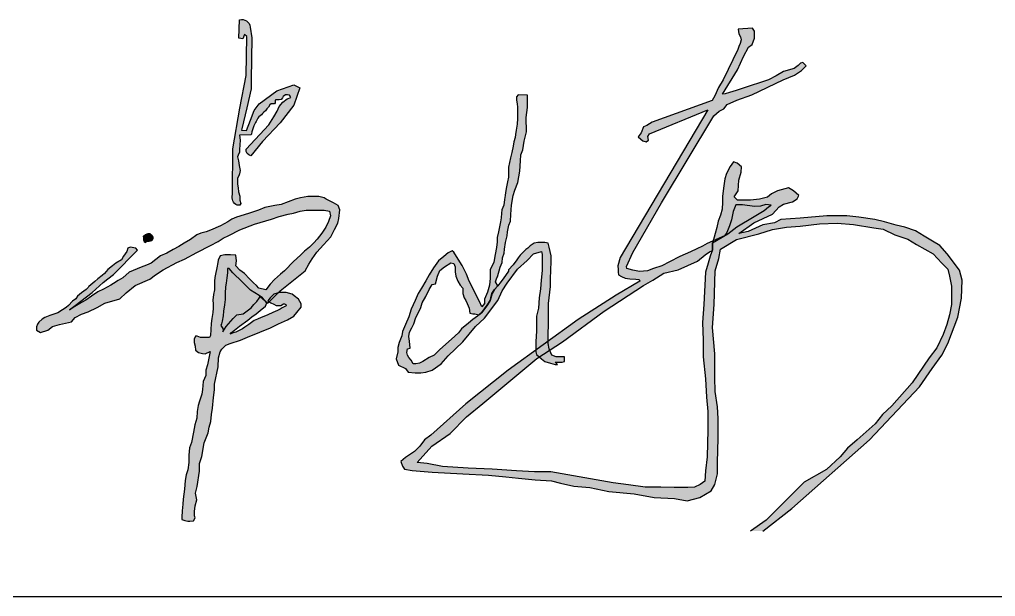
# Model space of a CAD drawing. Extents: x -266287 to 275962, y -324567 to 363765.
# Drawn here: x -138949 to -138025, y 178406 to 178952 of the extents above; entities that cross this region are included whole.
import ezdxf

# ---------------------------------------------------------------- set-up
doc = ezdxf.new("R2010")
doc.units = 0
doc.header["$LTSCALE"] = 1000
doc.linetypes.add('LENGSHUI', pattern=[22, 20, -1, 0, -1])
doc.layers.add('00签名', color=7, linetype='LENGSHUI')
doc.layers.add('PUB_TITLE', color=4, linetype='CONTINUOUS')

msp = doc.modelspace()

# ---------------------------------------------------------------- hatches: boundary and pattern name
at = {"layer": '00签名', "linetype": 'Continuous'}
h = msp.add_hatch(color=256, dxfattribs=at)
edge = h.paths.add_edge_path()
edge.add_arc((-138739.60991, 178784.01596), 8.40264, 162.83120418, 244.10055383, ccw=False)
edge.add_line((-138747.63813, 178786.49632), (-138747.63813, 178803.46651))
edge.add_line((-138747.63813, 178803.46651), (-138747.37567, 178814.69271))
edge.add_line((-138747.37567, 178814.69271), (-138747.37567, 178829.83594))
edge.add_line((-138747.37567, 178829.83594), (-138740.84575, 178868.21417))
edge.add_line((-138740.84575, 178868.21417), (-138734.71343, 178899.21048))
edge.add_line((-138734.71343, 178899.21048), (-138734.11937, 178936.1194))
edge.add_line((-138734.11937, 178936.1194), (-138736.22687, 178938.2258))
edge.add_line((-138736.22687, 178938.2258), (-138737.80788, 178934.01368))
edge.add_line((-138737.80788, 178934.01368), (-138741.49481, 178934.53994))
edge.add_line((-138741.49481, 178934.53994), (-138740.96833, 178951.91604))
edge.add_arc((-138738.72447, 178944.45462), 7.79151, 4.5342285, 106.73751599, ccw=False)
edge.add_line((-138730.95735, 178945.07058), (-138729.37791, 178935.06688))
edge.add_line((-138729.37791, 178935.06688), (-138729.90439, 178895.05004))
edge.add_line((-138729.90439, 178895.05004), (-138729.90439, 178886.62511))
edge.add_line((-138729.90439, 178886.62511), (-138734.11937, 178868.72343))
edge.add_line((-138734.11937, 178868.72343), (-138738.86084, 178848.71467))
edge.add_line((-138738.86084, 178848.71467), (-138738.95828, 178847.45546))
edge.add_line((-138738.95828, 178847.45546), (-138734.47298, 178847.07674))
edge.add_line((-138734.47298, 178847.07674), (-138730.55974, 178857.13483))
edge.add_line((-138730.55974, 178857.13483), (-138727.16826, 178866.10301))
edge.add_line((-138727.16826, 178866.10301), (-138722.25864, 178872.30051))
edge.add_line((-138722.25864, 178872.30051), (-138705.72087, 178884.69549))
edge.add_line((-138705.72087, 178884.69549), (-138689.44242, 178890.37693))
edge.add_line((-138689.44242, 178890.37693), (-138683.75643, 178887.53621))
edge.add_line((-138683.75643, 178887.53621), (-138689.70016, 178871.2677))
edge.add_line((-138689.70016, 178871.2677), (-138702.62014, 178854.48246))
edge.add_line((-138702.62014, 178854.48246), (-138719.1579, 178836.92278))
edge.add_line((-138719.1579, 178836.92278), (-138730.26899, 178823.23661))
edge.add_arc((-138729.13879, 178828.69306), 5.57227, 172.35772452, 258.29772021, ccw=False)
edge.add_line((-138734.66157, 178829.43411), (-138713.21418, 178852.67522))
edge.add_line((-138713.21418, 178852.67522), (-138708.56386, 178860.16389))
edge.add_line((-138708.56386, 178860.16389), (-138705.46313, 178865.58695))
edge.add_line((-138705.46313, 178865.58695), (-138703.39493, 178869.97653))
edge.add_line((-138703.39493, 178869.97653), (-138700.03646, 178874.10842))
edge.add_line((-138700.03646, 178874.10842), (-138695.90162, 178877.20683))
edge.add_line((-138695.90162, 178877.20683), (-138692.46929, 178878.55171))
edge.add_line((-138692.46929, 178878.55171), (-138692.89518, 178879.69738))
edge.add_line((-138692.89518, 178879.69738), (-138693.78156, 178880.584))
edge.add_line((-138693.78156, 178880.584), (-138695.55587, 178881.09055))
edge.add_line((-138695.55587, 178881.09055), (-138697.45749, 178880.83693))
edge.add_line((-138697.45749, 178880.83693), (-138699.73786, 178879.44377))
edge.add_line((-138699.73786, 178879.44377), (-138700.24548, 178878.05061))
edge.add_line((-138700.24548, 178878.05061), (-138701.51217, 178876.40452))
edge.add_line((-138701.51217, 178876.40452), (-138703.41379, 178876.27805))
edge.add_line((-138703.41379, 178876.27805), (-138706.4548, 178876.27805))
edge.add_line((-138706.4548, 178876.27805), (-138707.34117, 178875.89798))
edge.add_line((-138707.34117, 178875.89798), (-138707.34117, 178874.63128))
edge.add_line((-138707.34117, 178874.63128), (-138707.21545, 178873.49173))
edge.add_line((-138707.21545, 178873.49173), (-138707.84879, 178872.3515))
edge.add_line((-138707.84879, 178872.3515), (-138709.49581, 178872.3515))
edge.add_line((-138709.49581, 178872.3515), (-138711.01711, 178872.47865))
edge.add_line((-138711.01711, 178872.47865), (-138712.15807, 178871.46556))
edge.add_line((-138712.15807, 178871.46556), (-138713.55207, 178869.18578))
edge.add_line((-138713.55207, 178869.18578), (-138714.18542, 178868.67924))
edge.add_line((-138714.18542, 178868.67924), (-138715.19909, 178867.79262))
edge.add_line((-138715.19909, 178867.79262), (-138716.46578, 178865.76645))
edge.add_line((-138716.46578, 178865.76645), (-138717.85978, 178864.62622))
edge.add_line((-138717.85978, 178864.62622), (-138719.12804, 178863.23306))
edge.add_line((-138719.12804, 178863.23306), (-138720.14172, 178862.09351))
edge.add_line((-138720.14172, 178862.09351), (-138722.67511, 178860.19381))
edge.add_line((-138722.67511, 178860.19381), (-138723.69035, 178858.92711))
edge.add_line((-138723.69035, 178858.92711), (-138725.33737, 178855.88786))
edge.add_line((-138725.33737, 178855.88786), (-138725.97072, 178854.87477))
edge.add_line((-138725.97072, 178854.87477), (-138727.49201, 178851.70837))
edge.add_line((-138727.49201, 178851.70837), (-138728.63141, 178847.90896))
edge.add_line((-138728.63141, 178847.90896), (-138729.26633, 178846.00926))
edge.add_line((-138729.26633, 178846.00926), (-138729.51935, 178843.98309))
edge.add_line((-138729.51935, 178843.98309), (-138730.0254, 178843.09647))
edge.add_line((-138730.0254, 178843.09647), (-138741.05162, 178842.84354))
edge.add_line((-138741.05162, 178842.84354), (-138740.41199, 178837.92294))
edge.add_line((-138740.41199, 178837.92294), (-138740.77031, 178833.79785))
edge.add_line((-138740.77031, 178833.79785), (-138741.1302, 178829.13426))
edge.add_line((-138741.1302, 178829.13426), (-138740.94947, 178826.62331))
edge.add_line((-138740.94947, 178826.62331), (-138742.20674, 178823.93286))
edge.add_line((-138742.20674, 178823.93286), (-138742.74422, 178822.13922))
edge.add_line((-138742.74422, 178822.13922), (-138741.84685, 178818.55195))
edge.add_line((-138741.84685, 178818.55195), (-138741.66768, 178816.39999))
edge.add_line((-138741.66768, 178816.39999), (-138741.30936, 178814.24736))
edge.add_line((-138741.30936, 178814.24736), (-138740.94947, 178812.45372))
edge.add_line((-138740.94947, 178812.45372), (-138740.41199, 178809.22545))
edge.add_line((-138740.41199, 178809.22545), (-138740.94947, 178806.17668))
edge.add_line((-138740.94947, 178806.17668), (-138741.48852, 178804.38304))
edge.add_line((-138741.48852, 178804.38304), (-138742.74422, 178802.05091))
edge.add_line((-138742.74422, 178802.05091), (-138742.74422, 178799.00213))
edge.add_line((-138742.74422, 178799.00213), (-138742.74422, 178796.31168))
edge.add_line((-138742.74422, 178796.31168), (-138742.20674, 178793.08341))
edge.add_line((-138742.20674, 178793.08341), (-138741.84685, 178789.13714))
edge.add_line((-138741.84685, 178789.13714), (-138740.77031, 178785.19155))
edge.add_line((-138740.77031, 178785.19155), (-138740.59115, 178781.24528))
edge.add_line((-138740.59115, 178781.24528), (-138739.69378, 178778.017))
edge.add_line((-138739.69378, 178778.017), (-138740.77031, 178776.58237))
edge.add_line((-138740.77031, 178776.58237), (-138743.28013, 178776.45726))
for points in [[(-138245.63391, 178468.13975), (-138218.03358, 178489.34092), (-138144.67839, 178554.47818), (-138097.30145, 178604.6959), (-138085.31185, 178621.9197), (-138075.94521, 178634.64989), (-138070.32523, 178645.50758), (-138060.9586, 178670.594), (-138057.58598, 178688.56571), (-138056.83791, 178705.41487), (-138059.45931, 178715.15), (-138070.86586, 178730.6196), (-138077.83426, 178738.24629), (-138084.80108, 178742.557), (-138092.76586, 178747.19951), (-138101.06068, 178752.17315), (-138111.01351, 178755.82025), (-138119.3099, 178757.47858), (-138130.25911, 178760.79457), (-138139.54874, 178763.11514), (-138154.48035, 178765.1046), (-138166.09434, 178766.43112), (-138185.00677, 178766.43112), (-138210.22282, 178764.10987), (-138228.47204, 178763.11514), (-138234.44562, 178759.79984), (-138245.39484, 178757.80971), (-138259.33007, 178751.50954), (-138268.28966, 178749.85189), (-138254.02126, 178759.79984), (-138236.43525, 178768.08946), (-138230.13163, 178775.05254), (-138225.81763, 178777.3738), (-138217.52282, 178779.69505), (-138212.87722, 178782.67923), (-138211.55081, 178785.66341), (-138216.52801, 178789.97412), (-138221.17361, 178792.9583), (-138231.79122, 178789.97412), (-138237.43163, 178787.32106), (-138241.08085, 178784.00508), (-138248.71245, 178782.34743), (-138257.33887, 178781.3527), (-138269.61608, 178781.3527), (-138272.73252, 178784.37972), (-138268.96544, 178790.23453), (-138268.12936, 178800.27019), (-138266.03758, 178807.79761), (-138265.61797, 178812.81544), (-138269.80309, 178816.16066), (-138273.15056, 178817.41512), (-138276.49804, 178813.23359), (-138279.84551, 178806.54316), (-138281.51924, 178801.52465), (-138282.3569, 178794.83421), (-138283.61102, 178785.21602), (-138283.61102, 178779.36189), (-138284.03063, 178772.67077), (-138285.70437, 178767.23479), (-138287.79615, 178761.38066), (-138289.05184, 178755.52585), (-138290.72558, 178749.67171), (-138293.23539, 178740.47168), (-138293.23539, 178734.19939), (-138295.32874, 178728.34458), (-138297.42052, 178721.65414), (-138299.93191, 178713.29042), (-138301.23789, 178682.68098), (-138302.74033, 178665.40891), (-138301.98911, 178648.88679), (-138301.98911, 178633.11667), (-138299.73546, 178612.0887), (-138298.98267, 178594.81663), (-138297.48024, 178581.29841), (-138297.48024, 178564.02634), (-138298.23145, 178538.49252), (-138299.73546, 178524.97498), (-138300.51811, 178515.17662), (-138304.96412, 178512.21352), (-138310.15191, 178509.62165), (-138316.45239, 178509.25109), (-138329.42266, 178509.25109), (-138342.02204, 178509.62165), (-138356.84521, 178509.62165), (-138372.77948, 178511.84364), (-138387.23176, 178513.69507), (-138446.14411, 178524.03329), (-138461.56605, 178524.03329), (-138478.85818, 178524.9675), (-138501.75771, 178526.83525), (-138524.65725, 178527.76947), (-138548.95863, 178529.17079), (-138563.44705, 178531.97275), (-138572.79326, 178532.90696), (-138558.77317, 178548.31877), (-138541.48261, 178560.46218), (-138526.0591, 178576.34109), (-138510.63716, 178588.95094), (-138459.578, 178631.39306), (-138435.16504, 178647.07752), (-138395.62716, 178676.11157), (-138358.4215, 178700.4358), (-138349.65679, 178705.62565), (-138339.2702, 178712.11347), (-138325.63672, 178715.35738), (-138307.45979, 178723.46682), (-138299.9932, 178729.63032), (-138296.09882, 178732.22558), (-138293.20868, 178733.58407), (-138293.20868, 178740.76609), (-138278.54738, 178749.38479), (-138270.21171, 178755.99227), (-138253.82481, 178765.75936), (-138244.33874, 178771.50471), (-138240.31391, 178774.95259), (-138237.72709, 178776.6762), (-138242.61471, 178777.25073), (-138247.78836, 178775.52713), (-138253.53721, 178775.23952), (-138264.74888, 178776.96312), (-138271.07293, 178776.96312), (-138273.66133, 178770.64324), (-138275.09776, 178762.59908), (-138277.11095, 178756.85373), (-138279.69778, 178750.53385), (-138281.7094, 178747.37357), (-138298.09473, 178740.19155), (-138302.69475, 178737.60581), (-138308.156, 178735.30767), (-138313.90642, 178732.435), (-138324.25529, 178727.83872), (-138333.74137, 178722.95484), (-138341.21582, 178719.22002), (-138348.97786, 178716.63496), (-138354.72671, 178714.33614), (-138362.20116, 178713.7616), (-138368.52521, 178714.91067), (-138374.27406, 178716.63496), (-138374.56166, 178718.35856), (-138368.52521, 178731.86046), (-138341.31483, 178778.69149), (-138292.05828, 178860.97572), (-138286.80605, 178865.39249), (-138282.31132, 178867.63828), (-138279.42275, 178871.8096), (-138270.11112, 178875.98093), (-138255.98574, 178881.11434), (-138226.12724, 178895.23157), (-138215.53162, 178899.72314), (-138208.78953, 178903.89447), (-138204.61541, 178908.38604), (-138207.50555, 178911.59459), (-138209.75292, 178910.95342), (-138212.00028, 178908.70696), (-138215.85223, 178905.81933), (-138225.80506, 178902.9317), (-138232.86933, 178899.08198), (-138240.25262, 178895.23157), (-138247.63749, 178892.66487), (-138257.59032, 178889.45631), (-138263.04843, 178887.53145), (-138270.7539, 178884.96406), (-138277.17539, 178883.0392), (-138281.02734, 178882.07643), (-138283.5953, 178881.75619), (-138269.46992, 178904.53631), (-138263.68964, 178917.36985), (-138259.19491, 178926.03275), (-138255.66356, 178928.59945), (-138253.4162, 178934.69564), (-138253.4162, 178941.11275), (-138255.45297, 178944.10373), (-138269.02202, 178943.15728), (-138268.39181, 178938.74254), (-138266.81394, 178935.90386), (-138266.18217, 178933.06587), (-138267.12826, 178929.5969), (-138268.39181, 178926.7589), (-138269.33791, 178923.92023), (-138283.22284, 178895.22206), (-138287.64056, 178887.96864), (-138291.11218, 178880.08494), (-138293.63615, 178875.66952), (-138350.43944, 178855.17122), (-138355.48893, 178852.01774), (-138358.64467, 178850.75648), (-138360.85274, 178845.07981), (-138363.48357, 178841.24912), (-138361.04605, 178839.03462), (-138359.05171, 178837.48439), (-138355.9494, 178836.3768), (-138353.73347, 178837.92702), (-138354.39825, 178841.47078), (-138352.8471, 178844.12792), (-138297.44566, 178866.71698), (-138380.62483, 178726.9691), (-138382.9492, 178719.27713), (-138382.45415, 178715.81429), (-138382.45415, 178713.09324), (-138382.20584, 178710.62036), (-138379.48386, 178708.8886), (-138376.01852, 178707.40501), (-138371.56465, 178706.91002), (-138365.87081, 178706.41572), (-138362.65378, 178706.16823), (-138361.91199, 178704.68396), (-138384.33848, 178691.49074), (-138420.44873, 178668.47468), (-138486.6658, 178620.40144), (-138526.57615, 178588.49403), (-138559.78998, 178558.96091), (-138565.9223, 178554.50402), (-138570.38245, 178548.37588), (-138575.39894, 178543.36213), (-138583.76133, 178537.79084), (-138588.22148, 178533.89081), (-138586.54932, 178529.4346), (-138584.87558, 178526.64895), (-138577.62902, 178525.53456), (-138558.67573, 178523.86331), (-138529.68631, 178522.19206), (-138505.15862, 178521.07767), (-138488.99175, 178519.40642), (-138476.72711, 178518.29203), (-138461.11815, 178516.62078), (-138445.50919, 178515.50706), (-138437.1468, 178513.27828), (-138424.32583, 178510.49263), (-138409.27321, 178509.37892), (-138391.43417, 178505.47888), (-138367.46282, 178503.25078), (-138348.50953, 178499.9076), (-138328.99833, 178498.79389), (-138317.29161, 178496.5651), (-138305.02698, 178499.9076), (-138294.43451, 178506.03574), (-138291.09018, 178512.16388), (-138288.30219, 178522.19206), (-138288.30219, 178533.33395), (-138287.74585, 178555.61841), (-138287.74585, 178574.5597), (-138288.30219, 178585.70159), (-138290.53227, 178600.18666), (-138291.09018, 178613.55666), (-138291.09018, 178627.48419), (-138291.09018, 178635.84112), (-138293.32026, 178660.91054), (-138291.64809, 178682.63747), (-138290.53227, 178714.39257), (-138287.18794, 178726.092), (-138285.51578, 178735.00578), (-138270.46316, 178743.91889), (-138249.27979, 178749.49017), (-138236.45882, 178753.39021), (-138223.07837, 178755.61832), (-138210.25739, 178756.73271), (-138191.86044, 178758.96081), (-138175.13723, 178759.51835), (-138159.52827, 178758.40396), (-138140.57341, 178755.06146), (-138131.65468, 178753.94707), (-138120.5043, 178748.37578), (-138108.23967, 178744.47642), (-138099.87885, 178739.462), (-138084.26989, 178730.54889), (-138075.90749, 178721.63511), (-138070.33309, 178716.06382), (-138068.66093, 178709.37882), (-138066.98719, 178699.90818), (-138066.98719, 178689.32315), (-138066.98719, 178682.63747), (-138068.66093, 178672.60997), (-138071.44734, 178663.69618), (-138074.79167, 178654.22554), (-138080.92399, 178641.4124), (-138088.17213, 178631.94108), (-138104.28085, 178608.52863), (-138123.30172, 178586.51817), (-138132.31317, 178578.51413), (-138139.32086, 178569.50991), (-138156.33953, 178554.50266), (-138165.34941, 178546.49861), (-138172.35867, 178538.49456), (-138185.37295, 178526.48849), (-138206.39759, 178514.4831), (-138242.43869, 178478.46556), (-138257.31752, 178468.13975)], [(-138477.14673, 178881.05723), (-138478.82203, 178879.04738), (-138478.82203, 178876.0326), (-138478.15254, 178872.34742), (-138477.81622, 178869.33264), (-138477.81622, 178865.31294), (-138477.81622, 178862.29817), (-138477.81622, 178858.61299), (-138478.15254, 178853.25316), (-138479.15835, 178847.5588), (-138479.82785, 178843.5391), (-138480.16259, 178840.52365), (-138481.16841, 178836.50394), (-138481.83947, 178832.48424), (-138483.18003, 178826.45469), (-138484.52059, 178821.43006), (-138485.52641, 178817.07516), (-138486.19747, 178812.38505), (-138486.19747, 178807.36042), (-138486.19747, 178803.00552), (-138487.20328, 178798.65061), (-138488.20753, 178793.96119), (-138489.21334, 178788.60136), (-138489.54966, 178785.58658), (-138490.21915, 178781.9014), (-138490.89022, 178776.54157), (-138492.56553, 178772.18735), (-138492.90184, 178768.83737), (-138493.23659, 178764.48247), (-138493.90609, 178760.79729), (-138495.86271, 178751.39124), (-138497.06654, 178745.97701), (-138497.06654, 178741.76625), (-138497.66845, 178736.35135), (-138498.87229, 178729.73434), (-138500.07769, 178722.51493), (-138503.68919, 178715.29619), (-138503.68919, 178707.47504), (-138504.2911, 178700.85803), (-138506.09685, 178694.24035), (-138509.10643, 178687.62266), (-138509.10643, 178683.4119), (-138511.5141, 178680.40392), (-138513.92334, 178685.21641), (-138516.331, 178690.02959), (-138519.34058, 178696.64659), (-138523.55399, 178704.46774), (-138525.96166, 178711.08475), (-138530.17664, 178719.50695), (-138535.59389, 178727.92915), (-138538.00156, 178732.14059), (-138539.8073, 178733.34337), (-138543.42037, 178731.53886), (-138547.63379, 178727.92915), (-138552.44912, 178723.71839), (-138557.26602, 178717.1007), (-138561.47943, 178710.48302), (-138564.48901, 178705.06879), (-138568.70243, 178697.85005), (-138571.71358, 178693.03688), (-138574.72316, 178686.41988), (-138578.33466, 178677.99768), (-138580.74232, 178670.77826), (-138583.7519, 178663.55952), (-138586.76306, 178656.94183), (-138587.36497, 178652.73107), (-138589.77264, 178646.71512), (-138590.97647, 178641.90195), (-138590.97647, 178637.69119), (-138592.78222, 178631.0735), (-138590.37455, 178625.05755), (-138583.7519, 178622.04957), (-138581.34424, 178618.43986), (-138574.72316, 178617.83881), (-138569.30434, 178617.83881), (-138564.48901, 178618.43986), (-138558.46985, 178620.24505), (-138550.04145, 178626.26101), (-138543.42037, 178634.08148), (-138529.57473, 178647.31617), (-138517.53483, 178661.75433), (-138509.10643, 178669.57548), (-138496.46462, 178686.41988), (-138492.25121, 178695.44381), (-138487.43588, 178702.66255), (-138477.80365, 178715.89792), (-138468.77333, 178724.32012), (-138462.75417, 178730.33607), (-138454.92769, 178732.74232), (-138454.32577, 178729.73434), (-138454.32577, 178722.51493), (-138454.32577, 178714.69446), (-138455.52961, 178705.67052), (-138456.13152, 178697.24832), (-138457.33693, 178688.82612), (-138457.93884, 178679.20046), (-138459.74459, 178671.37999), (-138459.74459, 178665.36403), (-138459.74459, 178657.54357), (-138460.34651, 178647.31617), (-138460.34651, 178640.69916), (-138460.34651, 178637.69119), (-138459.74459, 178635.28494), (-138454.92769, 178631.0735), (-138451.91811, 178628.66725), (-138446.50086, 178626.86274), (-138442.28588, 178625.65928), (-138441.08204, 178625.65928), (-138439.87821, 178625.65928), (-138442.28588, 178628.06552), (-138439.87821, 178628.06552), (-138435.6648, 178628.06552), (-138433.25713, 178628.66725), (-138433.25713, 178632.87801), (-138437.47055, 178632.87801), (-138441.08204, 178632.87801), (-138445.29703, 178634.68321), (-138447.70469, 178640.69916), (-138448.90853, 178645.51166), (-138448.90853, 178650.32415), (-138448.90853, 178656.3401), (-138448.30661, 178661.75433), (-138448.30661, 178671.98172), (-138448.30661, 178678.59941), (-138448.30661, 178683.4119), (-138446.50086, 178699.65457), (-138446.50086, 178706.87399), (-138445.89895, 178723.11666), (-138445.89895, 178728.53088), (-138447.70469, 178736.95308), (-138448.90853, 178740.56279), (-138451.91811, 178741.16452), (-138454.32577, 178741.16452), (-138458.54076, 178741.16452), (-138462.15226, 178740.56279), (-138465.76375, 178738.15654), (-138468.17142, 178735.7503), (-138469.97717, 178734.54684), (-138475.39598, 178729.13261), (-138477.20173, 178726.72637), (-138478.40556, 178724.92117), (-138482.01706, 178720.10868), (-138486.23205, 178715.29619), (-138486.23205, 178714.09272), (-138489.24163, 178709.88196), (-138492.25121, 178705.67052), (-138494.65887, 178702.66255), (-138496.46462, 178700.2563), (-138499.4742, 178696.64659), (-138501.88344, 178693.03688), (-138503.68919, 178686.41988), (-138506.09685, 178682.20844), (-138511.5141, 178674.9897), (-138515.72908, 178671.37999), (-138519.9425, 178668.37201), (-138524.15591, 178664.7623), (-138530.77856, 178659.34808), (-138533.78814, 178655.73837), (-138540.40922, 178649.7231), (-138551.24528, 178640.09743), (-138556.6641, 178634.68321), (-138561.47943, 178632.27696), (-138567.49859, 178628.66725), (-138570.50975, 178626.86274), (-138574.12124, 178626.26101), (-138576.52891, 178626.26101), (-138578.33466, 178629.87004), (-138580.74232, 178632.27696), (-138581.94615, 178634.68321), (-138582.54807, 178637.08946), (-138581.94615, 178640.69916), (-138579.53849, 178641.30022), (-138580.14041, 178647.9179), (-138580.74232, 178652.12934), (-138580.14041, 178656.3401), (-138577.73274, 178660.55154), (-138575.92699, 178664.16125), (-138574.12124, 178670.17653), (-138571.11166, 178675.59143), (-138569.30434, 178679.80219), (-138568.10051, 178684.01363), (-138564.48901, 178690.02959), (-138561.47943, 178696.64659), (-138558.46985, 178701.45976), (-138555.4587, 178702.06082), (-138553.65295, 178709.28023), (-138551.24528, 178714.69446), (-138547.03187, 178718.30417), (-138541.01114, 178721.91319), (-138538.00156, 178721.31214), (-138536.79772, 178718.30417), (-138536.79772, 178713.49099), (-138536.19581, 178709.28023), (-138534.39006, 178704.46774), (-138531.98239, 178700.85803), (-138529.57473, 178697.85005), (-138529.57473, 178693.03688), (-138528.3709, 178688.82612), (-138526.56358, 178686.41988), (-138525.35974, 178683.4119), (-138523.55399, 178679.20046), (-138522.95208, 178674.38797), (-138519.9425, 178673.78624), (-138518.13675, 178673.78624), (-138514.3901, 178672.82211), (-138511.5141, 178674.9897), (-138506.60447, 178681.74405), (-138503.68919, 178686.41988), (-138503.00712, 178688.93559), (-138502.18361, 178693.04504), (-138499.4742, 178696.64659), (-138496.46462, 178700.2563), (-138498.68841, 178703.93468), (-138497.25041, 178707.73545), (-138496.83866, 178708.66014), (-138494.16854, 178717.99548), (-138492.29364, 178722.15321), (-138491.84731, 178726.6101), (-138490.5209, 178731.24853), (-138490.18929, 178734.8936), (-138489.19448, 178741.18832), (-138487.53803, 178747.48372), (-138487.41859, 178751.40756), (-138485.95859, 178757.58125), (-138484.56617, 178761.3487), (-138484.16542, 178767.82768), (-138483.55878, 178776.64016), (-138481.90076, 178785.5859), (-138480.24274, 178790.88726), (-138477.56948, 178797.8721), (-138475.52485, 178808.82634), (-138475.10681, 178818.43636), (-138474.68877, 178824.28641), (-138472.59857, 178828.88269), (-138471.34444, 178837.23894), (-138469.25424, 178846.01402), (-138469.67228, 178859.3847), (-138468.41816, 178868.9954), (-138468.41816, 178876.93418), (-138468.41816, 178880.69483)], [(-138837.57667, 178733.93423), (-138839.17497, 178735.93252), (-138844.37376, 178736.73143), (-138846.772, 178735.93252), (-138847.57193, 178732.73552), (-138850.77168, 178728.3405), (-138852.77073, 178724.74371), (-138857.96795, 178721.5474), (-138861.16613, 178719.14999), (-138865.56499, 178715.55388), (-138868.76316, 178711.95709), (-138871.16296, 178709.95948), (-138875.16107, 178706.76316), (-138877.96006, 178704.36507), (-138883.55804, 178699.57026), (-138882.10904, 178701.27754), (-138886.14958, 178696.79074), (-138890.63959, 178693.64949), (-138894.23223, 178690.50825), (-138896.02855, 178687.81576), (-138899.17171, 178685.57201), (-138902.76435, 178681.53395), (-138905.00857, 178679.73896), (-138908.60121, 178677.49521), (-138913.09122, 178674.80272), (-138920.7244, 178672.11023), (-138925.21441, 178670.31523), (-138927.90968, 178668.52024), (-138931.05284, 178665.82842), (-138932.39969, 178664.03343), (-138933.29706, 178661.34093), (-138933.29706, 178658.19969), (-138929.25652, 178655.95595), (-138922.52072, 178658.19969), (-138918.03071, 178661.78968), (-138911.2949, 178663.58468), (-138900.06909, 178666.27717), (-138896.47802, 178670.31523), (-138890.63959, 178673.45647), (-138884.35326, 178675.70022), (-138875.82271, 178679.73896), (-138868.63743, 178683.77702), (-138854.27002, 178687.81576), (-138848.43159, 178693.64949), (-138839.90104, 178700.38005), (-138825.98153, 178706.66253), (-138820.59257, 178710.70127), (-138813.40887, 178715.18808), (-138800.38673, 178722.36806), (-138793.20303, 178725.5093), (-138781.52774, 178731.79111), (-138768.5056, 178738.52234), (-138761.3219, 178742.11165), (-138756.38241, 178745.2529), (-138750.99346, 178747.94539), (-138740.66659, 178753.33038), (-138726.74708, 178758.71468), (-138710.58178, 178763.20217), (-138703.39807, 178765.89467), (-138694.86595, 178768.13841), (-138689.92646, 178769.03591), (-138683.64013, 178770.8309), (-138677.80327, 178771.7284), (-138670.61957, 178771.7284), (-138660.7406, 178771.7284), (-138655.80112, 178770.8309), (-138654.90374, 178766.34341), (-138656.70006, 178760.95843), (-138659.39375, 178755.57412), (-138662.98639, 178750.18913), (-138667.4764, 178744.3554), (-138670.61957, 178740.76609), (-138674.66011, 178736.72735), (-138679.59959, 178733.13736), (-138683.19223, 178729.09862), (-138689.92646, 178723.26556), (-138692.17226, 178721.02182), (-138695.76489, 178716.98308), (-138698.45859, 178714.29058), (-138702.05123, 178711.15002), (-138707.88808, 178706.21378), (-138711.92862, 178701.72629), (-138715.97073, 178696.34199), (-138722.69868, 178698.07579), (-138724.91304, 178700.50991), (-138727.79218, 178702.94403), (-138731.55612, 178706.92702), (-138736.42803, 178711.79527), (-138740.63515, 178715.11465), (-138744.62069, 178719.09763), (-138743.73432, 178723.74423), (-138744.62069, 178729.27676), (-138749.4926, 178729.49773), (-138755.02771, 178729.49773), (-138759.23484, 178728.61247), (-138761.2276, 178724.62948), (-138761.4492, 178722.41634), (-138762.55559, 178717.32712), (-138763.66356, 178711.13098), (-138764.32677, 178708.03326), (-138764.76995, 178704.4929), (-138764.76995, 178700.50991), (-138764.76995, 178696.30527), (-138765.65632, 178692.10063), (-138766.09951, 178686.78975), (-138765.87792, 178683.02842), (-138765.87792, 178679.04544), (-138766.09951, 178675.06177), (-138767.20591, 178669.30895), (-138767.87068, 178664.66167), (-138768.34687, 178653.29405), (-138769.54128, 178651.30732), (-138772.32455, 178651.30732), (-138777.8911, 178651.30732), (-138781.07198, 178652.49922), (-138782.66399, 178652.49922), (-138783.85683, 178649.71766), (-138783.85683, 178646.53834), (-138783.0616, 178642.96195), (-138782.66399, 178639.38555), (-138779.87915, 178637.00107), (-138775.90304, 178636.20624), (-138773.51738, 178635.80848), (-138768.74606, 178638.19297), (-138771.41775, 178625.50969), (-138772.98462, 178620.49594), (-138772.98462, 178615.48152), (-138775.49443, 178609.52675), (-138776.12149, 178602.00545), (-138776.74856, 178597.61791), (-138778.94406, 178591.03694), (-138780.19818, 178586.96284), (-138781.13956, 178581.32221), (-138781.33286, 178574.99417), (-138783.30991, 178568.67089), (-138784.49646, 178561.55686), (-138786.47351, 178552.07126), (-138788.45056, 178546.93376), (-138788.8466, 178539.81973), (-138788.8466, 178533.10074), (-138790.03315, 178525.98671), (-138791.61573, 178521.24425), (-138792.40624, 178516.10607), (-138793.19674, 178507.80626), (-138794.38329, 178498.32134), (-138794.77933, 178493.5782), (-138795.17379, 178487.25492), (-138795.56983, 178481.32668), (-138795.56983, 178478.95511), (-138792.8007, 178478.16504), (-138790.03315, 178477.37429), (-138788.05609, 178477.37429), (-138784.49646, 178477.76932), (-138782.91388, 178480.53593), (-138783.70595, 178482.51246), (-138783.70595, 178486.46417), (-138782.91388, 178491.99738), (-138781.33286, 178497.53059), (-138782.51941, 178503.85455), (-138780.93682, 178510.17783), (-138778.95977, 178524.80092), (-138778.95977, 178531.91495), (-138776.58668, 178538.63395), (-138774.60963, 178551.67622), (-138770.65396, 178561.16114), (-138769.86345, 178566.29932), (-138768.28087, 178571.83253), (-138767.49036, 178578.55152), (-138766.69986, 178584.47977), (-138765.51331, 178594.3604), (-138764.7228, 178601.86947), (-138764.7228, 178607.00696), (-138761.16317, 178623.60659), (-138760.76713, 178631.90641), (-138759.18612, 178637.83465), (-138757.60353, 178640.20554), (-138754.0439, 178644.15793), (-138749.69376, 178645.73875), (-138740.20297, 178648.90107), (-138733.47974, 178651.66699), (-138721.61429, 178656.41013), (-138711.72746, 178660.36184), (-138704.21372, 178664.31423), (-138695.51344, 178667.87159), (-138689.58072, 178671.42826), (-138686.81316, 178674.98562), (-138682.46302, 178680.12311), (-138682.46302, 178683.28475), (-138685.23058, 178687.63218), (-138689.18468, 178690.7945), (-138691.1633, 178692.37532), (-138696.69999, 178693.95614), (-138699.86358, 178693.95614), (-138703.02718, 178693.95614), (-138708.56386, 178692.37532), (-138712.1235, 178688.81796), (-138713.31004, 178687.23714), (-138714.10055, 178686.05136), (-138711.33299, 178684.0755), (-138708.56386, 178682.88972), (-138706.19077, 178681.70393), (-138701.84063, 178681.70393), (-138699.46754, 178683.28475), (-138698.281, 178683.28475), (-138697.09445, 178682.49468), (-138696.69999, 178681.3089), (-138700.65409, 178679.33304), (-138702.63114, 178678.14726), (-138705.00423, 178676.96147), (-138709.35437, 178674.98562), (-138714.10055, 178672.61405), (-138716.47364, 178671.8233), (-138720.42774, 178670.24248), (-138723.98738, 178668.66166), (-138727.15097, 178667.47587), (-138732.29319, 178663.52416), (-138735.85283, 178661.15259), (-138738.22435, 178659.57177), (-138741.38951, 178657.99095), (-138744.55311, 178656.41013), (-138746.9262, 178655.61938), (-138749.69376, 178654.4336), (-138748.46007, 178656.15856), (-138745.58407, 178658.21193), (-138742.70807, 178660.67529), (-138741.0642, 178661.90663), (-138732.98626, 178667.59962), (-138729.4832, 178670.7497), (-138725.28079, 178673.54962), (-138721.42884, 178676.6997), (-138716.52393, 178680.89959), (-138715.12365, 178684.04967), (-138719.32606, 178688.94987), (-138722.47866, 178691.05015), (-138726.33218, 178693.49991), (-138730.53459, 178695.95035), (-138734.38654, 178699.80007), (-138737.53914, 178702.95015), (-138741.04219, 178706.4504), (-138744.89414, 178709.95064), (-138747.34581, 178712.4004), (-138750.84887, 178716.60096), (-138752.24915, 178716.60096), (-138752.24915, 178712.4004), (-138752.95008, 178707.85036), (-138753.64943, 178702.60067), (-138754.35036, 178699.10043), (-138754.70082, 178693.15043), (-138754.70082, 178687.19975), (-138755.05128, 178682.29955), (-138756.1011, 178676.34954), (-138756.45156, 178671.7995), (-138757.50295, 178666.8993), (-138758.20388, 178664.09938), (-138758.55277, 178662.69942), (-138756.80203, 178659.8995), (-138756.45156, 178658.14938), (-138756.80203, 178656.74942), (-138753.64943, 178661.64894), (-138746.99535, 178669.34974), (-138743.49386, 178672.8493), (-138737.53914, 178673.54962), (-138729.83367, 178679.49962), (-138727.382, 178682.64971), (-138724.57987, 178685.44963), (-138722.47866, 178688.59971), (-138721.42884, 178690.00035), (-138714.07226, 178683.70019), (-138702.51484, 178695.60019), (-138678.77137, 178714.24775), (-138675.29817, 178720.69137), (-138672.32317, 178725.64869), (-138667.8583, 178732.09231), (-138661.41009, 178739.03228), (-138654.46527, 178746.46792), (-138650.99364, 178753.40789), (-138648.01707, 178759.35585), (-138647.0254, 178763.8175), (-138646.03373, 178772.24378), (-138647.52202, 178776.20977), (-138651.98531, 178778.68809), (-138658.93014, 178782.15773), (-138660.91347, 178783.6454), (-138665.87496, 178784.63673), (-138676.29141, 178784.63673), (-138683.23466, 178783.6454), (-138688.19615, 178782.15773), (-138701.58761, 178777.2011), (-138707.54076, 178776.20977), (-138716.96397, 178774.22712), (-138722.91713, 178771.74812), (-138732.34191, 178768.77414), (-138743.75003, 178765.30449), (-138748.21333, 178763.32184), (-138752.18157, 178760.84284), (-138759.1264, 178756.87753), (-138768.55118, 178752.91222), (-138772.51943, 178751.42455), (-138777.47934, 178749.93756), (-138781.44759, 178748.45057), (-138787.39917, 178743.9896), (-138793.35233, 178740.51928), (-138798.31224, 178737.54529), (-138803.76878, 178734.57131), (-138809.72036, 178731.10099), (-138815.67352, 178728.62267), (-138824.60168, 178721.6827), (-138829.06498, 178719.70005), (-138834.02646, 178717.71739), (-138845.43458, 178713.25642), (-138851.38617, 178707.80344), (-138855.85103, 178705.32512), (-138860.31433, 178702.35046), (-138862.79586, 178700.86347), (-138869.73911, 178696.89816), (-138875.19565, 178694.41985), (-138881.14723, 178690.45386), (-138886.60377, 178686.48855), (-138890.57201, 178684.50589), (-138897.02022, 178680.53991), (-138901.98013, 178677.56593), (-138880.65218, 178693.92418), (-138870.23573, 178703.34247), (-138865.77086, 178706.81211), (-138860.31433, 178710.77742)], [(-138831.59994, 178743.26888), (-138831.59994, 178745.31137), (-138831.7571, 178747.35386), (-138829.86963, 178748.76742), (-138827.51225, 178749.86753), (-138825.78351, 178749.86753), (-138823.73888, 178747.98211), (-138823.11025, 178746.56787), (-138823.11025, 178744.68244), (-138824.0532, 178742.64063), (-138826.5693, 178742.01171), (-138828.29804, 178742.01171), (-138830.49983, 178740.91227)]]:
    msp.add_hatch(color=256, dxfattribs=at).paths.add_polyline_path(points)

# ---------------------------------------------------------------- linework, layer by layer
msp.add_lwpolyline([(-138743.28013, 178776.45726, -0.370255271), (-138747.63813, 178786.49632), (-138747.63813, 178803.46651), (-138747.37567, 178814.69271), (-138747.37567, 178829.83594), (-138740.84575, 178868.21417), (-138734.71343, 178899.21048), (-138734.11937, 178936.1194), (-138736.22687, 178938.2258), (-138737.80788, 178934.01368), (-138741.49481, 178934.53994), (-138740.96833, 178951.91604, -0.478064802), (-138730.95735, 178945.07058), (-138729.37791, 178935.06688), (-138729.90439, 178895.05004), (-138729.90439, 178886.62511), (-138734.11937, 178868.72343), (-138738.86084, 178848.71467), (-138738.95828, 178847.45546), (-138734.47298, 178847.07674), (-138730.55974, 178857.13483), (-138727.16826, 178866.10301), (-138722.25864, 178872.30051), (-138705.72087, 178884.69549), (-138689.44242, 178890.37693), (-138683.75643, 178887.53621), (-138689.70016, 178871.2677), (-138702.62014, 178854.48246), (-138719.1579, 178836.92278), (-138730.26899, 178823.23661, -0.393608063), (-138734.66157, 178829.43411), (-138713.21418, 178852.67522), (-138708.56386, 178860.16389), (-138705.46313, 178865.58695), (-138703.39493, 178869.97653), (-138700.03646, 178874.10842), (-138695.90162, 178877.20683), (-138692.46929, 178878.55171), (-138692.89518, 178879.69738), (-138693.78156, 178880.584), (-138695.55587, 178881.09055), (-138697.45749, 178880.83693), (-138699.73786, 178879.44377), (-138700.24548, 178878.05061), (-138701.51217, 178876.40452), (-138703.41379, 178876.27805), (-138706.4548, 178876.27805), (-138707.34117, 178875.89798), (-138707.34117, 178874.63128), (-138707.21545, 178873.49173), (-138707.84879, 178872.3515), (-138709.49581, 178872.3515), (-138711.01711, 178872.47865), (-138712.15807, 178871.46556), (-138713.55207, 178869.18578), (-138714.18542, 178868.67924), (-138715.19909, 178867.79262), (-138716.46578, 178865.76645), (-138717.85978, 178864.62622), (-138719.12804, 178863.23306), (-138720.14172, 178862.09351), (-138722.67511, 178860.19381), (-138723.69035, 178858.92711), (-138725.33737, 178855.88786), (-138725.97072, 178854.87477), (-138727.49201, 178851.70837), (-138728.63141, 178847.90896), (-138729.26633, 178846.00926), (-138729.51935, 178843.98309), (-138730.0254, 178843.09647), (-138741.05162, 178842.84354), (-138740.41199, 178837.92294), (-138740.77031, 178833.79785), (-138741.1302, 178829.13426), (-138740.94947, 178826.62331), (-138742.20674, 178823.93286), (-138742.74422, 178822.13922), (-138741.84685, 178818.55195), (-138741.66768, 178816.39999), (-138741.30936, 178814.24736), (-138740.94947, 178812.45372), (-138740.41199, 178809.22545), (-138740.94947, 178806.17668), (-138741.48852, 178804.38304), (-138742.74422, 178802.05091), (-138742.74422, 178799.00213), (-138742.74422, 178796.31168), (-138742.20674, 178793.08341), (-138741.84685, 178789.13714), (-138740.77031, 178785.19155), (-138740.59115, 178781.24528), (-138739.69378, 178778.017), (-138740.77031, 178776.58237)], format="xyb", close=True, dxfattribs=at)
msp.add_lwpolyline([(-138245.63391, 178468.13975), (-138218.03358, 178489.34092), (-138144.67839, 178554.47818), (-138097.30145, 178604.6959), (-138085.31185, 178621.9197), (-138075.94521, 178634.64989), (-138070.32523, 178645.50758), (-138060.9586, 178670.594), (-138057.58598, 178688.56571), (-138056.83791, 178705.41487), (-138059.45931, 178715.15), (-138070.86586, 178730.6196), (-138077.83426, 178738.24629), (-138084.80108, 178742.557), (-138092.76586, 178747.19951), (-138101.06068, 178752.17315), (-138111.01351, 178755.82025), (-138119.3099, 178757.47858), (-138130.25911, 178760.79457), (-138139.54874, 178763.11514), (-138154.48035, 178765.1046), (-138166.09434, 178766.43112), (-138185.00677, 178766.43112), (-138210.22282, 178764.10987), (-138228.47204, 178763.11514), (-138234.44562, 178759.79984), (-138245.39484, 178757.80971), (-138259.33007, 178751.50954), (-138268.28966, 178749.85189), (-138254.02126, 178759.79984), (-138236.43525, 178768.08946), (-138230.13163, 178775.05254), (-138225.81763, 178777.3738), (-138217.52282, 178779.69505), (-138212.87722, 178782.67923), (-138211.55081, 178785.66341), (-138216.52801, 178789.97412), (-138221.17361, 178792.9583), (-138231.79122, 178789.97412), (-138237.43163, 178787.32106), (-138241.08085, 178784.00508), (-138248.71245, 178782.34743), (-138257.33887, 178781.3527), (-138269.61608, 178781.3527), (-138272.73252, 178784.37972), (-138268.96544, 178790.23453), (-138268.12936, 178800.27019), (-138266.03758, 178807.79761), (-138265.61797, 178812.81544), (-138269.80309, 178816.16066), (-138273.15056, 178817.41512), (-138276.49804, 178813.23359), (-138279.84551, 178806.54316), (-138281.51924, 178801.52465), (-138282.3569, 178794.83421), (-138283.61102, 178785.21602), (-138283.61102, 178779.36189), (-138284.03063, 178772.67077), (-138285.70437, 178767.23479), (-138287.79615, 178761.38066), (-138289.05184, 178755.52585), (-138290.72558, 178749.67171), (-138293.23539, 178740.47168), (-138293.23539, 178734.19939), (-138295.32874, 178728.34458), (-138297.42052, 178721.65414), (-138299.93191, 178713.29042), (-138301.23789, 178682.68098), (-138302.74033, 178665.40891), (-138301.98911, 178648.88679), (-138301.98911, 178633.11667), (-138299.73546, 178612.0887), (-138298.98267, 178594.81663), (-138297.48024, 178581.29841), (-138297.48024, 178564.02634), (-138298.23145, 178538.49252), (-138299.73546, 178524.97498), (-138300.51811, 178515.17662), (-138304.96412, 178512.21352), (-138310.15191, 178509.62165), (-138316.45239, 178509.25109), (-138329.42266, 178509.25109), (-138342.02204, 178509.62165), (-138356.84521, 178509.62165), (-138372.77948, 178511.84364), (-138387.23176, 178513.69507), (-138446.14411, 178524.03329), (-138461.56605, 178524.03329), (-138478.85818, 178524.9675), (-138501.75771, 178526.83525), (-138524.65725, 178527.76947), (-138548.95863, 178529.17079), (-138563.44705, 178531.97275), (-138572.79326, 178532.90696), (-138558.77317, 178548.31877), (-138541.48261, 178560.46218), (-138526.0591, 178576.34109), (-138510.63716, 178588.95094), (-138459.578, 178631.39306), (-138435.16504, 178647.07752), (-138395.62716, 178676.11157), (-138358.4215, 178700.4358), (-138349.65679, 178705.62565), (-138339.2702, 178712.11347), (-138325.63672, 178715.35738), (-138307.45979, 178723.46682), (-138299.9932, 178729.63032), (-138296.09882, 178732.22558), (-138293.20868, 178733.58407), (-138293.20868, 178740.76609), (-138278.54738, 178749.38479), (-138270.21171, 178755.99227), (-138253.82481, 178765.75936), (-138244.33874, 178771.50471), (-138240.31391, 178774.95259), (-138237.72709, 178776.6762), (-138242.61471, 178777.25073), (-138247.78836, 178775.52713), (-138253.53721, 178775.23952), (-138264.74888, 178776.96312), (-138271.07293, 178776.96312), (-138273.66133, 178770.64324), (-138275.09776, 178762.59908), (-138277.11095, 178756.85373), (-138279.69778, 178750.53385), (-138281.7094, 178747.37357), (-138298.09473, 178740.19155), (-138302.69475, 178737.60581), (-138308.156, 178735.30767), (-138313.90642, 178732.435), (-138324.25529, 178727.83872), (-138333.74137, 178722.95484), (-138341.21582, 178719.22002), (-138348.97786, 178716.63496), (-138354.72671, 178714.33614), (-138362.20116, 178713.7616), (-138368.52521, 178714.91067), (-138374.27406, 178716.63496), (-138374.56166, 178718.35856), (-138368.52521, 178731.86046), (-138341.31483, 178778.69149), (-138292.05828, 178860.97572), (-138286.80605, 178865.39249), (-138282.31132, 178867.63828), (-138279.42275, 178871.8096), (-138270.11112, 178875.98093), (-138255.98574, 178881.11434), (-138226.12724, 178895.23157), (-138215.53162, 178899.72314), (-138208.78953, 178903.89447), (-138204.61541, 178908.38604), (-138207.50555, 178911.59459), (-138209.75292, 178910.95342), (-138212.00028, 178908.70696), (-138215.85223, 178905.81933), (-138225.80506, 178902.9317), (-138232.86933, 178899.08198), (-138240.25262, 178895.23157), (-138247.63749, 178892.66487), (-138257.59032, 178889.45631), (-138263.04843, 178887.53145), (-138270.7539, 178884.96406), (-138277.17539, 178883.0392), (-138281.02734, 178882.07643), (-138283.5953, 178881.75619), (-138269.46992, 178904.53631), (-138263.68964, 178917.36985), (-138259.19491, 178926.03275), (-138255.66356, 178928.59945), (-138253.4162, 178934.69564), (-138253.4162, 178941.11275), (-138255.45297, 178944.10373), (-138269.02202, 178943.15728), (-138268.39181, 178938.74254), (-138266.81394, 178935.90386), (-138266.18217, 178933.06587), (-138267.12826, 178929.5969), (-138268.39181, 178926.7589), (-138269.33791, 178923.92023), (-138283.22284, 178895.22206), (-138287.64056, 178887.96864), (-138291.11218, 178880.08494), (-138293.63615, 178875.66952), (-138350.43944, 178855.17122), (-138355.48893, 178852.01774), (-138358.64467, 178850.75648), (-138360.85274, 178845.07981), (-138363.48357, 178841.24912), (-138361.04605, 178839.03462), (-138359.05171, 178837.48439), (-138355.9494, 178836.3768), (-138353.73347, 178837.92702), (-138354.39825, 178841.47078), (-138352.8471, 178844.12792), (-138297.44566, 178866.71698), (-138380.62483, 178726.9691), (-138382.9492, 178719.27713), (-138382.45415, 178715.81429), (-138382.45415, 178713.09324), (-138382.20584, 178710.62036), (-138379.48386, 178708.8886), (-138376.01852, 178707.40501), (-138371.56465, 178706.91002), (-138365.87081, 178706.41572), (-138362.65378, 178706.16823), (-138361.91199, 178704.68396), (-138384.33848, 178691.49074), (-138420.44873, 178668.47468), (-138486.6658, 178620.40144), (-138526.57615, 178588.49403), (-138559.78998, 178558.96091), (-138565.9223, 178554.50402), (-138570.38245, 178548.37588), (-138575.39894, 178543.36213), (-138583.76133, 178537.79084), (-138588.22148, 178533.89081), (-138586.54932, 178529.4346), (-138584.87558, 178526.64895), (-138577.62902, 178525.53456), (-138558.67573, 178523.86331), (-138529.68631, 178522.19206), (-138505.15862, 178521.07767), (-138488.99175, 178519.40642), (-138476.72711, 178518.29203), (-138461.11815, 178516.62078), (-138445.50919, 178515.50706), (-138437.1468, 178513.27828), (-138424.32583, 178510.49263), (-138409.27321, 178509.37892), (-138391.43417, 178505.47888), (-138367.46282, 178503.25078), (-138348.50953, 178499.9076), (-138328.99833, 178498.79389), (-138317.29161, 178496.5651), (-138305.02698, 178499.9076), (-138294.43451, 178506.03574), (-138291.09018, 178512.16388), (-138288.30219, 178522.19206), (-138288.30219, 178533.33395), (-138287.74585, 178555.61841), (-138287.74585, 178574.5597), (-138288.30219, 178585.70159), (-138290.53227, 178600.18666), (-138291.09018, 178613.55666), (-138291.09018, 178627.48419), (-138291.09018, 178635.84112), (-138293.32026, 178660.91054), (-138291.64809, 178682.63747), (-138290.53227, 178714.39257), (-138287.18794, 178726.092), (-138285.51578, 178735.00578), (-138270.46316, 178743.91889), (-138249.27979, 178749.49017), (-138236.45882, 178753.39021), (-138223.07837, 178755.61832), (-138210.25739, 178756.73271), (-138191.86044, 178758.96081), (-138175.13723, 178759.51835), (-138159.52827, 178758.40396), (-138140.57341, 178755.06146), (-138131.65468, 178753.94707), (-138120.5043, 178748.37578), (-138108.23967, 178744.47642), (-138099.87885, 178739.462), (-138084.26989, 178730.54889), (-138075.90749, 178721.63511), (-138070.33309, 178716.06382), (-138068.66093, 178709.37882), (-138066.98719, 178699.90818), (-138066.98719, 178689.32315), (-138066.98719, 178682.63747), (-138068.66093, 178672.60997), (-138071.44734, 178663.69618), (-138074.79167, 178654.22554), (-138080.92399, 178641.4124), (-138088.17213, 178631.94108), (-138104.28085, 178608.52863), (-138123.30172, 178586.51817), (-138132.31317, 178578.51413), (-138139.32086, 178569.50991), (-138156.33953, 178554.50266), (-138165.34941, 178546.49861), (-138172.35867, 178538.49456), (-138185.37295, 178526.48849), (-138206.39759, 178514.4831), (-138242.43869, 178478.46556), (-138257.31752, 178468.13975)], dxfattribs=at)
for points in [[(-138477.14673, 178881.05723), (-138478.82203, 178879.04738), (-138478.82203, 178876.0326), (-138478.15254, 178872.34742), (-138477.81622, 178869.33264), (-138477.81622, 178865.31294), (-138477.81622, 178862.29817), (-138477.81622, 178858.61299), (-138478.15254, 178853.25316), (-138479.15835, 178847.5588), (-138479.82785, 178843.5391), (-138480.16259, 178840.52365), (-138481.16841, 178836.50394), (-138481.83947, 178832.48424), (-138483.18003, 178826.45469), (-138484.52059, 178821.43006), (-138485.52641, 178817.07516), (-138486.19747, 178812.38505), (-138486.19747, 178807.36042), (-138486.19747, 178803.00552), (-138487.20328, 178798.65061), (-138488.20753, 178793.96119), (-138489.21334, 178788.60136), (-138489.54966, 178785.58658), (-138490.21915, 178781.9014), (-138490.89022, 178776.54157), (-138492.56553, 178772.18735), (-138492.90184, 178768.83737), (-138493.23659, 178764.48247), (-138493.90609, 178760.79729), (-138495.86271, 178751.39124), (-138497.06654, 178745.97701), (-138497.06654, 178741.76625), (-138497.66845, 178736.35135), (-138498.87229, 178729.73434), (-138500.07769, 178722.51493), (-138503.68919, 178715.29619), (-138503.68919, 178707.47504), (-138504.2911, 178700.85803), (-138506.09685, 178694.24035), (-138509.10643, 178687.62266), (-138509.10643, 178683.4119), (-138511.5141, 178680.40392), (-138513.92334, 178685.21641), (-138516.331, 178690.02959), (-138519.34058, 178696.64659), (-138523.55399, 178704.46774), (-138525.96166, 178711.08475), (-138530.17664, 178719.50695), (-138535.59389, 178727.92915), (-138538.00156, 178732.14059), (-138539.8073, 178733.34337), (-138543.42037, 178731.53886), (-138547.63379, 178727.92915), (-138552.44912, 178723.71839), (-138557.26602, 178717.1007), (-138561.47943, 178710.48302), (-138564.48901, 178705.06879), (-138568.70243, 178697.85005), (-138571.71358, 178693.03688), (-138574.72316, 178686.41988), (-138578.33466, 178677.99768), (-138580.74232, 178670.77826), (-138583.7519, 178663.55952), (-138586.76306, 178656.94183), (-138587.36497, 178652.73107), (-138589.77264, 178646.71512), (-138590.97647, 178641.90195), (-138590.97647, 178637.69119), (-138592.78222, 178631.0735), (-138590.37455, 178625.05755), (-138583.7519, 178622.04957), (-138581.34424, 178618.43986), (-138574.72316, 178617.83881), (-138569.30434, 178617.83881), (-138564.48901, 178618.43986), (-138558.46985, 178620.24505), (-138550.04145, 178626.26101), (-138543.42037, 178634.08148), (-138529.57473, 178647.31617), (-138517.53483, 178661.75433), (-138509.10643, 178669.57548), (-138496.46462, 178686.41988), (-138492.25121, 178695.44381), (-138487.43588, 178702.66255), (-138477.80365, 178715.89792), (-138468.77333, 178724.32012), (-138462.75417, 178730.33607), (-138454.92769, 178732.74232), (-138454.32577, 178729.73434), (-138454.32577, 178722.51493), (-138454.32577, 178714.69446), (-138455.52961, 178705.67052), (-138456.13152, 178697.24832), (-138457.33693, 178688.82612), (-138457.93884, 178679.20046), (-138459.74459, 178671.37999), (-138459.74459, 178665.36403), (-138459.74459, 178657.54357), (-138460.34651, 178647.31617), (-138460.34651, 178640.69916), (-138460.34651, 178637.69119), (-138459.74459, 178635.28494), (-138454.92769, 178631.0735), (-138451.91811, 178628.66725), (-138446.50086, 178626.86274), (-138442.28588, 178625.65928), (-138441.08204, 178625.65928), (-138439.87821, 178625.65928), (-138442.28588, 178628.06552), (-138439.87821, 178628.06552), (-138435.6648, 178628.06552), (-138433.25713, 178628.66725), (-138433.25713, 178628.66725), (-138433.25713, 178632.87801), (-138437.47055, 178632.87801), (-138441.08204, 178632.87801), (-138445.29703, 178634.68321), (-138447.70469, 178640.69916), (-138448.90853, 178645.51166), (-138448.90853, 178650.32415), (-138448.90853, 178656.3401), (-138448.30661, 178661.75433), (-138448.30661, 178671.98172), (-138448.30661, 178678.59941), (-138448.30661, 178683.4119), (-138446.50086, 178699.65457), (-138446.50086, 178706.87399), (-138445.89895, 178723.11666), (-138445.89895, 178728.53088), (-138447.70469, 178736.95308), (-138448.90853, 178740.56279), (-138451.91811, 178741.16452), (-138454.32577, 178741.16452), (-138458.54076, 178741.16452), (-138462.15226, 178740.56279), (-138465.76375, 178738.15654), (-138468.17142, 178735.7503), (-138469.97717, 178734.54684), (-138475.39598, 178729.13261), (-138477.20173, 178726.72637), (-138478.40556, 178724.92117), (-138482.01706, 178720.10868), (-138486.23205, 178715.29619), (-138486.23205, 178714.09272), (-138489.24163, 178709.88196), (-138492.25121, 178705.67052), (-138494.65887, 178702.66255), (-138496.46462, 178700.2563), (-138499.4742, 178696.64659), (-138501.88344, 178693.03688), (-138503.68919, 178686.41988), (-138506.09685, 178682.20844), (-138511.5141, 178674.9897), (-138515.72908, 178671.37999), (-138519.9425, 178668.37201), (-138524.15591, 178664.7623), (-138530.77856, 178659.34808), (-138533.78814, 178655.73837), (-138540.40922, 178649.7231), (-138551.24528, 178640.09743), (-138556.6641, 178634.68321), (-138561.47943, 178632.27696), (-138567.49859, 178628.66725), (-138570.50975, 178626.86274), (-138574.12124, 178626.26101), (-138576.52891, 178626.26101), (-138578.33466, 178629.87004), (-138580.74232, 178632.27696), (-138581.94615, 178634.68321), (-138582.54807, 178637.08946), (-138581.94615, 178640.69916), (-138579.53849, 178641.30022), (-138580.14041, 178647.9179), (-138580.74232, 178652.12934), (-138580.14041, 178656.3401), (-138577.73274, 178660.55154), (-138575.92699, 178664.16125), (-138574.12124, 178670.17653), (-138571.11166, 178675.59143), (-138569.30434, 178679.80219), (-138568.10051, 178684.01363), (-138564.48901, 178690.02959), (-138561.47943, 178696.64659), (-138558.46985, 178701.45976), (-138555.4587, 178702.06082), (-138553.65295, 178709.28023), (-138551.24528, 178714.69446), (-138547.03187, 178718.30417), (-138541.01114, 178721.91319), (-138538.00156, 178721.31214), (-138536.79772, 178718.30417), (-138536.79772, 178713.49099), (-138536.19581, 178709.28023), (-138534.39006, 178704.46774), (-138531.98239, 178700.85803), (-138529.57473, 178697.85005), (-138529.57473, 178693.03688), (-138528.3709, 178688.82612), (-138526.56358, 178686.41988), (-138525.35974, 178683.4119), (-138523.55399, 178679.20046), (-138522.95208, 178674.38797), (-138519.9425, 178673.78624), (-138518.13675, 178673.78624), (-138514.3901, 178672.82211), (-138511.5141, 178674.9897), (-138506.60447, 178681.74405), (-138503.68919, 178686.41988), (-138503.00712, 178688.93559), (-138502.18361, 178693.04504), (-138499.4742, 178696.64659), (-138496.46462, 178700.2563), (-138498.68841, 178703.93468), (-138497.25041, 178707.73545), (-138496.83866, 178708.66014), (-138494.16854, 178717.99548), (-138492.29364, 178722.15321), (-138491.84731, 178726.6101), (-138490.5209, 178731.24853), (-138490.18929, 178734.8936), (-138489.19448, 178741.18832), (-138487.53803, 178747.48372), (-138487.41859, 178751.40756), (-138485.95859, 178757.58125), (-138484.56617, 178761.3487), (-138484.16542, 178767.82768), (-138483.55878, 178776.64016), (-138481.90076, 178785.5859), (-138480.24274, 178790.88726), (-138477.56948, 178797.8721), (-138475.52485, 178808.82634), (-138475.10681, 178818.43636), (-138474.68877, 178824.28641), (-138472.59857, 178828.88269), (-138471.34444, 178837.23894), (-138469.25424, 178846.01402), (-138469.67228, 178859.3847), (-138468.41816, 178868.9954), (-138468.41816, 178876.93418), (-138468.41816, 178880.69483)], [(-138837.57667, 178733.93423), (-138839.17497, 178735.93252), (-138844.37376, 178736.73143), (-138846.772, 178735.93252), (-138847.57193, 178732.73552), (-138850.77168, 178728.3405), (-138852.77073, 178724.74371), (-138857.96795, 178721.5474), (-138861.16613, 178719.14999), (-138865.56499, 178715.55388), (-138868.76316, 178711.95709), (-138871.16296, 178709.95948), (-138875.16107, 178706.76316), (-138877.96006, 178704.36507), (-138883.55804, 178699.57026), (-138882.10904, 178701.27754), (-138886.14958, 178696.79074), (-138890.63959, 178693.64949), (-138894.23223, 178690.50825), (-138896.02855, 178687.81576), (-138899.17171, 178685.57201), (-138902.76435, 178681.53395), (-138905.00857, 178679.73896), (-138908.60121, 178677.49521), (-138913.09122, 178674.80272), (-138920.7244, 178672.11023), (-138925.21441, 178670.31523), (-138927.90968, 178668.52024), (-138931.05284, 178665.82842), (-138932.39969, 178664.03343), (-138933.29706, 178661.34093), (-138933.29706, 178658.19969), (-138929.25652, 178655.95595), (-138922.52072, 178658.19969), (-138918.03071, 178661.78968), (-138911.2949, 178663.58468), (-138900.06909, 178666.27717), (-138896.47802, 178670.31523), (-138890.63959, 178673.45647), (-138884.35326, 178675.70022), (-138875.82271, 178679.73896), (-138868.63743, 178683.77702), (-138854.27002, 178687.81576), (-138848.43159, 178693.64949), (-138839.90104, 178700.38005), (-138825.98153, 178706.66253), (-138820.59257, 178710.70127), (-138813.40887, 178715.18808), (-138800.38673, 178722.36806), (-138793.20303, 178725.5093), (-138781.52774, 178731.79111), (-138768.5056, 178738.52234), (-138761.3219, 178742.11165), (-138756.38241, 178745.2529), (-138750.99346, 178747.94539), (-138740.66659, 178753.33038), (-138726.74708, 178758.71468), (-138710.58178, 178763.20217), (-138703.39807, 178765.89467), (-138694.86595, 178768.13841), (-138689.92646, 178769.03591), (-138683.64013, 178770.8309), (-138677.80327, 178771.7284), (-138670.61957, 178771.7284), (-138660.7406, 178771.7284), (-138655.80112, 178770.8309), (-138654.90374, 178766.34341), (-138656.70006, 178760.95843), (-138659.39375, 178755.57412), (-138662.98639, 178750.18913), (-138667.4764, 178744.3554), (-138670.61957, 178740.76609), (-138674.66011, 178736.72735), (-138679.59959, 178733.13736), (-138683.19223, 178729.09862), (-138689.92646, 178723.26556), (-138692.17226, 178721.02182), (-138695.76489, 178716.98308), (-138698.45859, 178714.29058), (-138702.05123, 178711.15002), (-138707.88808, 178706.21378), (-138711.92862, 178701.72629), (-138715.97073, 178696.34199), (-138722.69868, 178698.07579), (-138724.91304, 178700.50991), (-138727.79218, 178702.94403), (-138731.55612, 178706.92702), (-138736.42803, 178711.79527), (-138740.63515, 178715.11465), (-138744.62069, 178719.09763), (-138743.73432, 178723.74423), (-138744.62069, 178729.27676), (-138749.4926, 178729.49773), (-138755.02771, 178729.49773), (-138759.23484, 178728.61247), (-138761.2276, 178724.62948), (-138761.4492, 178722.41634), (-138762.55559, 178717.32712), (-138763.66356, 178711.13098), (-138764.32677, 178708.03326), (-138764.76995, 178704.4929), (-138764.76995, 178700.50991), (-138764.76995, 178696.30527), (-138765.65632, 178692.10063), (-138766.09951, 178686.78975), (-138765.87792, 178683.02842), (-138765.87792, 178679.04544), (-138766.09951, 178675.06177), (-138767.20591, 178669.30895), (-138767.87068, 178664.66167), (-138768.34687, 178653.29405), (-138769.54128, 178651.30732), (-138772.32455, 178651.30732), (-138777.8911, 178651.30732), (-138781.07198, 178652.49922), (-138782.66399, 178652.49922), (-138783.85683, 178649.71766), (-138783.85683, 178646.53834), (-138783.0616, 178642.96195), (-138782.66399, 178639.38555), (-138779.87915, 178637.00107), (-138775.90304, 178636.20624), (-138773.51738, 178635.80848), (-138768.74606, 178638.19297), (-138771.41775, 178625.50969), (-138772.98462, 178620.49594), (-138772.98462, 178615.48152), (-138775.49443, 178609.52675), (-138776.12149, 178602.00545), (-138776.74856, 178597.61791), (-138778.94406, 178591.03694), (-138780.19818, 178586.96284), (-138781.13956, 178581.32221), (-138781.33286, 178574.99417), (-138783.30991, 178568.67089), (-138784.49646, 178561.55686), (-138786.47351, 178552.07126), (-138788.45056, 178546.93376), (-138788.8466, 178539.81973), (-138788.8466, 178533.10074), (-138790.03315, 178525.98671), (-138791.61573, 178521.24425), (-138792.40624, 178516.10607), (-138793.19674, 178507.80626), (-138794.38329, 178498.32134), (-138794.77933, 178493.5782), (-138795.17379, 178487.25492), (-138795.56983, 178481.32668), (-138795.56983, 178478.95511), (-138792.8007, 178478.16504), (-138790.03315, 178477.37429), (-138788.05609, 178477.37429), (-138784.49646, 178477.76932), (-138782.91388, 178480.53593), (-138783.70595, 178482.51246), (-138783.70595, 178486.46417), (-138782.91388, 178491.99738), (-138781.33286, 178497.53059), (-138782.51941, 178503.85455), (-138780.93682, 178510.17783), (-138778.95977, 178524.80092), (-138778.95977, 178531.91495), (-138776.58668, 178538.63395), (-138774.60963, 178551.67622), (-138770.65396, 178561.16114), (-138769.86345, 178566.29932), (-138768.28087, 178571.83253), (-138767.49036, 178578.55152), (-138766.69986, 178584.47977), (-138765.51331, 178594.3604), (-138764.7228, 178601.86947), (-138764.7228, 178607.00696), (-138761.16317, 178623.60659), (-138760.76713, 178631.90641), (-138759.18612, 178637.83465), (-138757.60353, 178640.20554), (-138754.0439, 178644.15793), (-138749.69376, 178645.73875), (-138740.20297, 178648.90107), (-138733.47974, 178651.66699), (-138721.61429, 178656.41013), (-138711.72746, 178660.36184), (-138704.21372, 178664.31423), (-138695.51344, 178667.87159), (-138689.58072, 178671.42826), (-138686.81316, 178674.98562), (-138682.46302, 178680.12311), (-138682.46302, 178683.28475), (-138685.23058, 178687.63218), (-138689.18468, 178690.7945), (-138691.1633, 178692.37532), (-138696.69999, 178693.95614), (-138699.86358, 178693.95614), (-138703.02718, 178693.95614), (-138708.56386, 178692.37532), (-138712.1235, 178688.81796), (-138713.31004, 178687.23714), (-138714.10055, 178686.05136), (-138711.33299, 178684.0755), (-138708.56386, 178682.88972), (-138706.19077, 178681.70393), (-138701.84063, 178681.70393), (-138699.46754, 178683.28475), (-138698.281, 178683.28475), (-138697.09445, 178682.49468), (-138696.69999, 178681.3089), (-138700.65409, 178679.33304), (-138702.63114, 178678.14726), (-138705.00423, 178676.96147), (-138709.35437, 178674.98562), (-138714.10055, 178672.61405), (-138716.47364, 178671.8233), (-138720.42774, 178670.24248), (-138723.98738, 178668.66166), (-138727.15097, 178667.47587), (-138732.29319, 178663.52416), (-138735.85283, 178661.15259), (-138738.22435, 178659.57177), (-138741.38951, 178657.99095), (-138744.55311, 178656.41013), (-138746.9262, 178655.61938), (-138749.69376, 178654.4336), (-138748.46007, 178656.15856), (-138745.58407, 178658.21193), (-138742.70807, 178660.67529), (-138741.0642, 178661.90663), (-138732.98626, 178667.59962), (-138729.4832, 178670.7497), (-138725.28079, 178673.54962), (-138721.42884, 178676.6997), (-138716.52393, 178680.89959), (-138715.12365, 178684.04967), (-138719.32606, 178688.94987), (-138722.47866, 178691.05015), (-138726.33218, 178693.49991), (-138730.53459, 178695.95035), (-138734.38654, 178699.80007), (-138737.53914, 178702.95015), (-138741.04219, 178706.4504), (-138744.89414, 178709.95064), (-138747.34581, 178712.4004), (-138750.84887, 178716.60096), (-138752.24915, 178716.60096), (-138752.24915, 178712.4004), (-138752.95008, 178707.85036), (-138753.64943, 178702.60067), (-138754.35036, 178699.10043), (-138754.70082, 178693.15043), (-138754.70082, 178687.19975), (-138755.05128, 178682.29955), (-138756.1011, 178676.34954), (-138756.45156, 178671.7995), (-138757.50295, 178666.8993), (-138758.20388, 178664.09938), (-138758.55277, 178662.69942), (-138756.80203, 178659.8995), (-138756.45156, 178658.14938), (-138756.80203, 178656.74942), (-138753.64943, 178661.64894), (-138746.99535, 178669.34974), (-138743.49386, 178672.8493), (-138737.53914, 178673.54962), (-138729.83367, 178679.49962), (-138727.382, 178682.64971), (-138724.57987, 178685.44963), (-138722.47866, 178688.59971), (-138721.42884, 178690.00035), (-138714.07226, 178683.70019), (-138702.51484, 178695.60019), (-138678.77137, 178714.24775), (-138675.29817, 178720.69137), (-138672.32317, 178725.64869), (-138667.8583, 178732.09231), (-138661.41009, 178739.03228), (-138654.46527, 178746.46792), (-138650.99364, 178753.40789), (-138648.01707, 178759.35585), (-138647.0254, 178763.8175), (-138646.03373, 178772.24378), (-138647.52202, 178776.20977), (-138651.98531, 178778.68809), (-138658.93014, 178782.15773), (-138660.91347, 178783.6454), (-138665.87496, 178784.63673), (-138676.29141, 178784.63673), (-138683.23466, 178783.6454), (-138688.19615, 178782.15773), (-138701.58761, 178777.2011), (-138707.54076, 178776.20977), (-138716.96397, 178774.22712), (-138722.91713, 178771.74812), (-138732.34191, 178768.77414), (-138743.75003, 178765.30449), (-138748.21333, 178763.32184), (-138752.18157, 178760.84284), (-138759.1264, 178756.87753), (-138768.55118, 178752.91222), (-138772.51943, 178751.42455), (-138777.47934, 178749.93756), (-138781.44759, 178748.45057), (-138787.39917, 178743.9896), (-138793.35233, 178740.51928), (-138798.31224, 178737.54529), (-138803.76878, 178734.57131), (-138809.72036, 178731.10099), (-138815.67352, 178728.62267), (-138824.60168, 178721.6827), (-138829.06498, 178719.70005), (-138834.02646, 178717.71739), (-138845.43458, 178713.25642), (-138851.38617, 178707.80344), (-138855.85103, 178705.32512), (-138860.31433, 178702.35046), (-138862.79586, 178700.86347), (-138869.73911, 178696.89816), (-138875.19565, 178694.41985), (-138881.14723, 178690.45386), (-138886.60377, 178686.48855), (-138890.57201, 178684.50589), (-138897.02022, 178680.53991), (-138901.98013, 178677.56593), (-138880.65218, 178693.92418), (-138870.23573, 178703.34247), (-138865.77086, 178706.81211), (-138860.31433, 178710.77742)], [(-138831.59994, 178743.26888), (-138831.59994, 178745.31137), (-138831.7571, 178747.35386), (-138829.86963, 178748.76742), (-138827.51225, 178749.86753), (-138825.78351, 178749.86753), (-138823.73888, 178747.98211), (-138823.11025, 178746.56787), (-138823.11025, 178744.68244), (-138824.0532, 178742.64063), (-138826.5693, 178742.01171), (-138828.29804, 178742.01171), (-138830.49983, 178740.91227)]]:
    msp.add_lwpolyline(points, close=True, dxfattribs=at)
at = {"layer": 'PUB_TITLE'}
msp.add_line((-141674.65945, 178406.19076), (-137465.20461, 178406.19076), dxfattribs=at)

doc.saveas('drawing.dxf')
